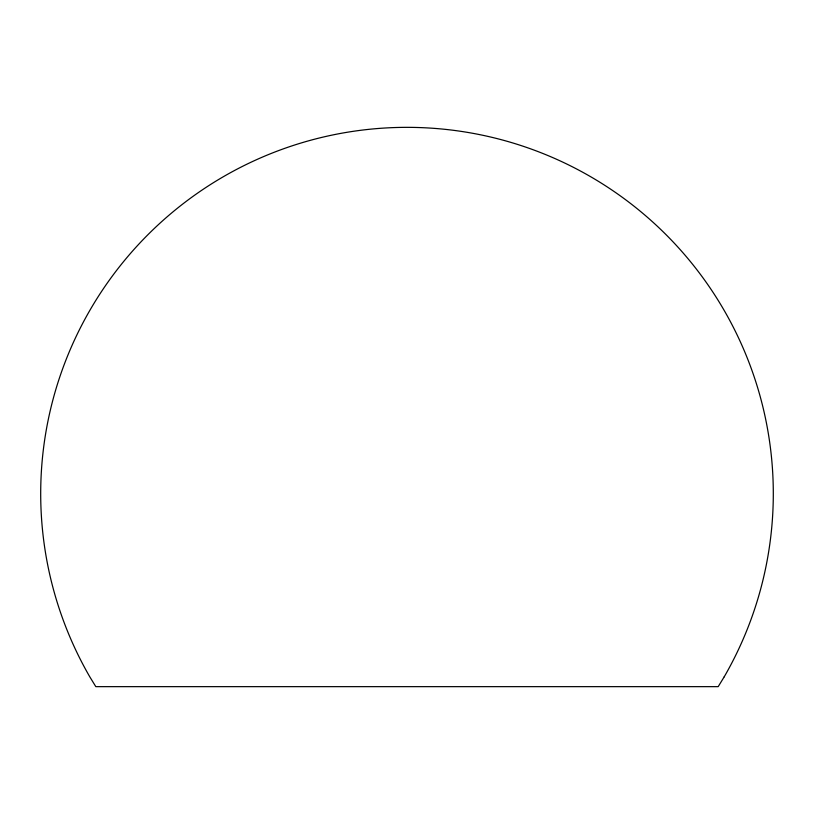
<?xml version="1.0" encoding="UTF-8"?>
<svg xmlns="http://www.w3.org/2000/svg" width="814" height="814" viewBox="0 0 814 814"><rect width="100%" height="100%" fill="white"/><g stroke="black" fill="none" stroke-linecap="round" stroke-linejoin="round"><path stroke-width="1.22" d="M724.226 676.8L718.192 686.65L95.808 686.65L89.774 676.8A366.3 366.3 0 0 1 407 127.35A366.3 366.3 0 0 1 724.226 676.8"/></g></svg>
